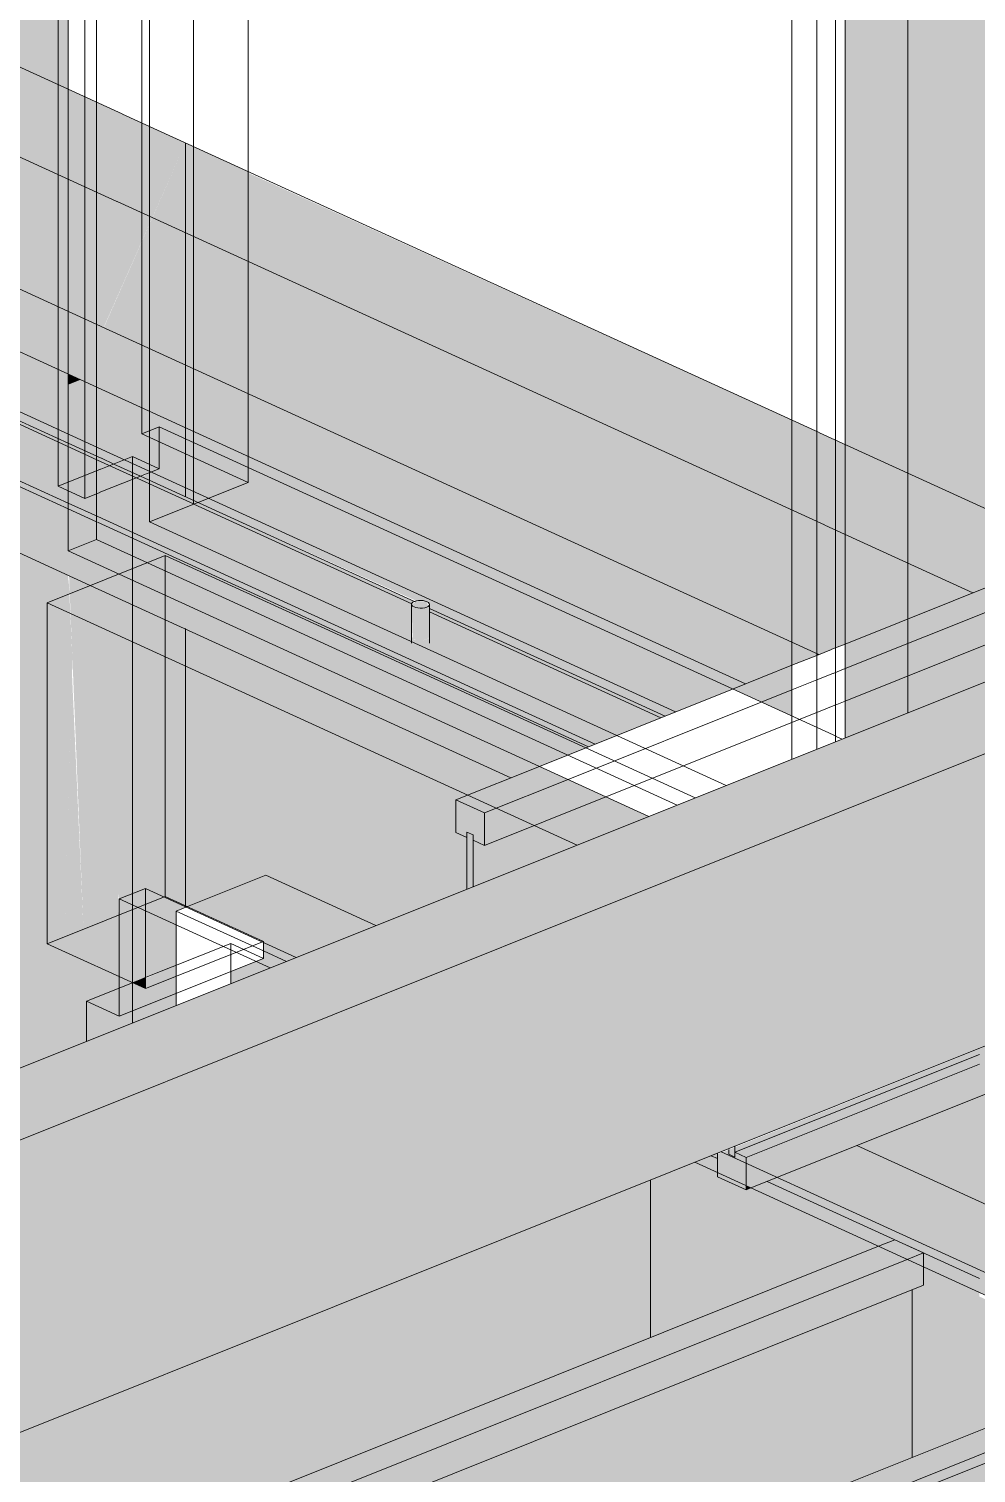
# Model space of a CAD drawing. Header units: inches. Extents: x -8719 to -3484, y -2874 to 4085.
# Drawn here: x -4265.4 to -4225.9, y 3467 to 3527.3 of the extents above; entities that cross this region are included whole.
import ezdxf

# ---------------------------------------------------------------- set-up
doc = ezdxf.new("R2010")
doc.units = ezdxf.units.IN
doc.header["$MEASUREMENT"] = 0
for name, color, linetype, lineweight in [('A-FLOR', 192, 'Continuous', 13), ('I-WALL', 2, 'Continuous', 13), ('S-BEAM', 12, 'Continuous', 9), ('S-BEAM-1', 63, 'Continuous', 9), ('S-BEAM-2', 143, 'Continuous', 9), ('S-FNDN', 32, 'Continuous', 13), ('S-FSTN', 2, 'Continuous', 9)]:
    doc.layers.add(name, color=color, linetype=linetype, lineweight=lineweight)
for name, color, linetype, lineweight, transparency in [('A-FLOR-1', 192, 'Continuous', 13, 0.4), ('A-WALL-PATT-1', 235, 'Continuous', 13, 0.4), ('I-WALL-1', 2, 'Continuous', 13, 0.4), ('S-FNDN-2', 25, 'Continuous', 13, 0.4)]:
    doc.layers.add(name, color=color, linetype=linetype, lineweight=lineweight, transparency=transparency)

# ---------------------------------------------------------------- blocks, each defined once
blk = doc.blocks.new('Dimension Lumber - GLULAM - 5_125 in_ x 13_5 in_-2274259-STRUCTURAL - 3D - SOUTHWEST')
at = {"layer": 'S-BEAM-1'}
blk.add_hatch(color=256, dxfattribs=at).paths.add_polyline_path([(4408.442, 3467.976), (4492.056, 3501.434), (4491.981, 3501.574), (4495.997, 3503.181), (4496.173, 3503.082), (4570.748, 3532.924), (4567.247, 3534.525), (4404.941, 3469.576)], flags=0)
h = blk.add_hatch(color=256, dxfattribs=at)
h.paths.add_polyline_path([(4408.442, 3455.773), (4497.444, 3491.388), (4492.056, 3501.434), (4408.442, 3467.976)], flags=0)
h.paths.add_polyline_path([(4502.335, 3493.345), (4503.36, 3493.755), (4501.57, 3494.771)], flags=0)
h.paths.add_polyline_path([(4508.783, 3495.925), (4568.771, 3519.973), (4568.557, 3520.07), (4568.557, 3531.821), (4571.012, 3532.803), (4570.748, 3532.924), (4496.173, 3503.082), (4507.531, 3496.636)], flags=0)
at = {"layer": 'S-BEAM'}
for p, q in [((4567.247, 3534.525), (4404.941, 3469.576)), ((4408.442, 3467.976), (4492.056, 3501.434)), ((4408.442, 3455.773), (4497.444, 3491.388))]:
    blk.add_line(p, q, dxfattribs=at)
blk = doc.blocks.new('Dimension Lumber - GLULAM - 5_125 in_ x 15 in_-2273012-STRUCTURAL - 3D - SOUTHWEST')
at = {"layer": 'S-BEAM-1'}
h = blk.add_hatch(color=256, dxfattribs=at)
h.paths.add_polyline_path([(4643.389, 3387.081), (4643.389, 3399.252), (4641.638, 3398.551), (4641.638, 3387.882)], flags=0)
h.paths.add_polyline_path([(4631.204, 3392.653), (4631.204, 3394.376), (4629.195, 3393.572)], flags=0)
h.paths.add_polyline_path([(4609.749, 3402.463), (4615.805, 3404.887), (4615.805, 3413.365), (4614.012, 3414.186), (4613.128, 3413.832), (4611.933, 3414.379), (4611.933, 3415.136), (4607.399, 3417.209), (4607.399, 3403.538)], flags=0)
h.paths.add_polyline_path([(4602.358, 3405.843), (4602.358, 3418.894), (4602.198, 3418.83), (4601.002, 3419.377), (4601.002, 3420.134), (4593.952, 3423.358), (4593.952, 3409.686), (4597.186, 3408.208)], flags=0)
h.paths.add_polyline_path([(4621.683, 3407.239), (4625.693, 3408.844), (4624.942, 3409.188), (4624.059, 3408.834), (4622.863, 3409.381), (4622.863, 3410.138), (4621.683, 3410.678), (4621.683, 3408.208)], flags=0)
h.paths.add_polyline_path([(4588.911, 3411.991), (4588.911, 3425.663), (4581.22, 3429.18), (4580.505, 3428.894), (4580.505, 3415.835), (4584.466, 3414.024)], flags=0)
h.paths.add_polyline_path([(4575.464, 3418.14), (4575.464, 3431.812), (4570.29, 3434.178), (4569.406, 3433.824), (4568.211, 3434.371), (4568.211, 3435.128), (4567.058, 3435.655), (4567.058, 3421.984)], flags=0)
h.paths.add_polyline_path([(4562.017, 3424.289), (4562.017, 3437.96), (4559.359, 3439.176), (4558.476, 3438.822), (4557.28, 3439.369), (4557.28, 3440.126), (4553.611, 3441.804), (4553.611, 3428.133)], flags=0)
h.paths.add_polyline_path([(4548.57, 3430.438), (4548.57, 3444.109), (4548.429, 3444.174), (4547.545, 3443.82), (4546.35, 3444.367), (4546.35, 3445.124), (4540.164, 3447.953), (4540.164, 3434.281), (4547.562, 3430.899)], flags=0)
h.paths.add_polyline_path([(4535.123, 3436.586), (4535.123, 3450.258), (4526.717, 3454.101), (4526.717, 3447.89), (4532.02, 3438.005)], flags=0)
h.paths.add_polyline_path([(4524.149, 3441.604), (4515.895, 3456.993), (4515.895, 3446.339), (4515.666, 3446.248), (4512.82, 3447.549), (4512.82, 3446.784), (4523.447, 3441.925)], flags=0)
h.paths.add_polyline_path([(4504.299, 3450.681), (4504.284, 3460.042), (4499.829, 3458.259), (4499.829, 3457.018), (4500.299, 3456.803), (4500.299, 3455.448), (4496.873, 3454.077), (4497.938, 3453.59)], flags=0)
h.paths.add_polyline_path([(4515.115, 3458.446), (4514.888, 3458.868), (4514.754, 3458.814), (4513.558, 3459.404), (4513.558, 3460.119), (4512.82, 3460.456), (4512.82, 3459.495), (4514.836, 3458.574)], flags=0)
h.paths.add_polyline_path([(4477.968, 3467.643), (4487.49, 3471.453), (4482.162, 3473.889), (4481.962, 3473.809), (4480.766, 3474.355), (4480.766, 3474.527), (4478.438, 3475.592), (4478.438, 3474.822), (4477.968, 3474.634), (4477.968, 3470.264)], flags=0)
h.paths.add_polyline_path([(4467.038, 3472.641), (4476.559, 3476.451), (4471.232, 3478.887), (4471.031, 3478.807), (4469.836, 3479.353), (4469.836, 3479.525), (4468.885, 3479.96), (4467.038, 3479.22), (4467.038, 3475.262)], flags=0)
h.paths.add_polyline_path([(4449.513, 3487.412), (4451.152, 3488.068), (4450.557, 3488.34), (4449.513, 3487.923), (4449.513, 3487.626)], flags=0)
at = {"layer": 'S-BEAM'}
for p, q in [((4447.703, 3490.631), (4450.98, 3491.942)), ((4455.578, 3489.839), (4450.98, 3491.942)), ((4447.237, 3490.444), (4447.703, 3490.631)), ((4447.237, 3489.858), (4447.237, 3490.444)), ((4447.237, 3490.444), (4450.88, 3488.778)), ((4447.237, 3488.183), (4447.237, 3489.858)), ((4450.88, 3488.778), (4451.835, 3488.342)), ((4447.237, 3487.012), (4447.237, 3488.183)), ((4447.237, 3486.502), (4447.237, 3487.012)), ((4481.236, 3478.107), (4475.657, 3480.658)), ((4469.568, 3480.233), (4469.836, 3480.111)), ((4471.915, 3479.16), (4480.766, 3475.113))]:
    blk.add_line(p, q, dxfattribs=at)
blk = doc.blocks.new('L-Angle - L6X4X1_2-2254302-STRUCTURAL - 3D - SOUTHWEST')
at = {"layer": 'S-BEAM'}
for p, q in [((4442.72, 3509.98), (4439.39, 3511.503)), ((4444.11, 3509.345), (4442.72, 3509.98)), ((4444.636, 3509.104), (4444.114, 3509.343)), ((4439.39, 3508.999), (4442.72, 3507.476)), ((4439.39, 3508.762), (4442.72, 3507.239)), ((4445.746, 3508.597), (4444.636, 3509.104)), ((4457.211, 3503.354), (4445.746, 3508.597)), ((4442.72, 3507.476), (4443.964, 3506.907)), ((4442.72, 3507.239), (4443.907, 3506.696)), ((4443.965, 3506.907), (4464.725, 3497.414)), ((4443.951, 3506.676), (4464.449, 3497.303)), ((4439.39, 3505.982), (4443.648, 3504.035)), ((4443.648, 3504.035), (4446.781, 3502.602)), ((4446.781, 3502.602), (4461.207, 3496.006)), ((4467.646, 3498.583), (4457.813, 3503.079))]:
    blk.add_line(p, q, dxfattribs=at)
blk = doc.blocks.new('Plywood Web Joist - 11 7_8_ TJI110 _ 16_ O_C_-V582-STRUCTURAL - 3D - SOUTHWEST')
at = {"layer": 'S-BEAM-2'}
h = blk.add_hatch(color=256, dxfattribs=at)
h.paths.add_polyline_path([(4344.136, 3413.063), (4405.295, 3437.536), (4405.295, 3438.562), (4342.94, 3413.61), (4343.906, 3413.168)], flags=0)
h.paths.add_polyline_path([(4412.386, 3440.374), (4488.685, 3470.906), (4487.49, 3471.453), (4412.386, 3441.399), (4412.386, 3440.571)], flags=0)
h = blk.add_hatch(color=256, dxfattribs=at)
h.paths.add_polyline_path([(4344.641, 3412.832), (4405.295, 3437.104), (4405.295, 3437.536), (4344.136, 3413.063)], flags=0)
h.paths.add_polyline_path([(4412.386, 3439.941), (4489.19, 3470.675), (4488.685, 3470.906), (4412.386, 3440.374)], flags=0)
at = {"layer": 'S-BEAM'}
for p, q in [((4412.386, 3441.399), (4487.49, 3471.453)), ((4488.685, 3470.906), (4412.386, 3440.374))]:
    blk.add_line(p, q, dxfattribs=at)
blk = doc.blocks.new('Plywood Web Joist - 11 7_8_ TJI110 _ 16_ O_C_-V583-STRUCTURAL - 3D - SOUTHWEST')
at = {"layer": 'S-BEAM-2'}
h = blk.add_hatch(color=256, dxfattribs=at)
h.paths.add_polyline_path([(4333.205, 3418.061), (4405.295, 3446.908), (4405.295, 3447.934), (4332.056, 3418.587), (4332.976, 3418.166)], flags=0)
h.paths.add_polyline_path([(4412.386, 3449.746), (4477.755, 3475.904), (4476.559, 3476.451), (4412.386, 3450.771), (4412.386, 3449.943)], flags=0)
h = blk.add_hatch(color=256, dxfattribs=at)
h.paths.add_polyline_path([(4334.787, 3417.338), (4405.295, 3445.553), (4405.295, 3446.908), (4333.205, 3418.061), (4334.053, 3417.673)], flags=0)
h.paths.add_polyline_path([(4412.386, 3448.39), (4478.438, 3474.822), (4478.438, 3475.592), (4477.755, 3475.904), (4412.386, 3449.746), (4412.386, 3449.019)], flags=0)
h = blk.add_hatch(color=256, dxfattribs=at)
h.paths.add_polyline_path([(4342.94, 3413.61), (4405.295, 3438.562), (4405.295, 3445.553), (4334.787, 3417.338), (4340.307, 3414.814)], flags=0)
h.paths.add_polyline_path([(4412.386, 3441.399), (4477.968, 3467.643), (4477.968, 3474.634), (4412.386, 3448.39), (4412.386, 3443.824)], flags=0)
at = {"layer": 'S-BEAM'}
for p, q in [((4476.559, 3476.451), (4477.242, 3476.724)), ((4477.242, 3476.724), (4478.438, 3476.177)), ((4412.386, 3450.771), (4476.559, 3476.451)), ((4478.438, 3476.177), (4477.755, 3475.904)), ((4478.438, 3476.177), (4478.438, 3475.592)), ((4477.755, 3475.904), (4412.386, 3449.746)), ((4478.438, 3475.592), (4478.438, 3474.822)), ((4478.438, 3474.822), (4412.386, 3448.39)), ((4477.968, 3474.634), (4477.968, 3467.643))]:
    blk.add_line(p, q, dxfattribs=at)
blk = doc.blocks.new('Plywood Web Joist - 11 7_8_ TJI110 _ 16_ O_C_-V584-STRUCTURAL - 3D - SOUTHWEST')
at = {"layer": 'S-BEAM-2'}
h = blk.add_hatch(color=256, dxfattribs=at)
h.paths.add_polyline_path([(4332.01, 3418.608), (4405.295, 3447.934), (4405.295, 3454.925), (4323.856, 3422.336), (4329.942, 3419.553)], flags=0)
h.paths.add_polyline_path([(4412.386, 3450.771), (4467.038, 3472.641), (4467.038, 3479.22), (4412.386, 3457.351), (4412.386, 3453.59)], flags=0)
at = {"layer": 'S-BEAM'}
blk.add_line((4467.038, 3479.22), (4467.038, 3472.641), dxfattribs=at)
blk = doc.blocks.new('Dimension Lumber - GLULAM - 5_125 in_ x 15 in_-2000026-STRUCTURAL - 3D - SOUTHWEST')
at = {"layer": 'S-BEAM-1'}
h = blk.add_hatch(color=256, dxfattribs=at)
h.paths.add_polyline_path([(4340.307, 3408.096), (4405.295, 3434.102), (4405.295, 3437.104), (4336.806, 3409.697), (4340.064, 3408.208)], flags=0)
h.paths.add_polyline_path([(4412.386, 3436.939), (4502.838, 3473.135), (4499.337, 3474.736), (4412.386, 3439.941)], flags=0)
at = {"layer": 'S-BEAM'}
blk.add_line((4499.337, 3474.736), (4412.386, 3439.941), dxfattribs=at)
blk = doc.blocks.new('050523 - W_P_C - Fastenings - Lag Bolt or Thru Bolt - 3_4_ x 2_-V612-STRUCTURAL - 3D - SOUTHWEST')
at = {"layer": 'S-FSTN'}
for p, q in [((4457.064, 3503.248), (4457.064, 3501.63)), ((4457.064, 3503.248), (4457.074, 3503.212)), ((4457.074, 3503.212), (4457.108, 3503.173)), ((4457.121, 3503.333), (4457.08, 3503.295)), ((4457.108, 3503.173), (4457.165, 3503.138)), ((4457.183, 3503.365), (4457.121, 3503.333)), ((4457.263, 3503.39), (4457.183, 3503.365)), ((4457.354, 3503.404), (4457.263, 3503.39)), ((4457.452, 3503.408), (4457.354, 3503.404)), ((4457.798, 3503.201), (4457.814, 3503.243)), ((4457.814, 3501.63), (4457.814, 3503.248)), ((4457.814, 3503.243), (4457.814, 3503.248)), ((4457.165, 3503.138), (4457.241, 3503.112)), ((4457.241, 3503.112), (4457.33, 3503.095))]:
    blk.add_line(p, q, dxfattribs=at)
for points in [[(4457.08, 3503.295, 0), (4457.064, 3503.253, 0), (4457.064, 3503.248, 0)], [(4457.814, 3503.248, 0), (4457.804, 3503.284, 0), (4457.77, 3503.324, 0), (4457.713, 3503.358, 0), (4457.637, 3503.384, 0), (4457.548, 3503.402, 0), (4457.452, 3503.408, 0)], [(4457.695, 3503.131, 0), (4457.758, 3503.163, 0), (4457.798, 3503.201, 0)], [(4457.33, 3503.095, 0), (4457.427, 3503.088, 0), (4457.524, 3503.092, 0), (4457.616, 3503.107, 0), (4457.695, 3503.131, 0)]]:
    blk.add_polyline3d(points, dxfattribs=at)
blk = doc.blocks.new('Plywood Web Joist - 11 7_8_ TJI360 _ 16_ O_C_-V657-STRUCTURAL - 3D - SOUTHWEST')
at = {"layer": 'S-BEAM-2'}
for points in [[(4471.031, 3478.807), (4471.031, 3478.978), (4469.836, 3479.525), (4469.836, 3479.353), (4470.562, 3479.021)], [(4471.031, 3478.807), (4471.232, 3478.887), (4471.031, 3478.978)]]:
    blk.add_hatch(color=256, dxfattribs=at).paths.add_polyline_path(points, flags=0)
at = {"layer": 'S-BEAM'}
for p, q in [((4480.766, 3484.461), (4470.562, 3480.377)), ((4471.031, 3480.162), (4480.766, 3484.058)), ((4481.236, 3482.89), (4471.232, 3478.887)), ((4469.836, 3480.34), (4469.836, 3479.525)), ((4470.306, 3480.295), (4470.306, 3480.494)), ((4470.306, 3480.494), (4470.306, 3480.295)), ((4470.562, 3480.177), (4470.306, 3480.295)), ((4470.306, 3480.295), (4470.562, 3480.177)), ((4470.562, 3480.177), (4470.562, 3480.631)), ((4471.031, 3480.162), (4470.562, 3480.377)), ((4470.562, 3480.377), (4470.562, 3480.177)), ((4471.031, 3478.978), (4471.031, 3480.162)), ((4469.836, 3479.525), (4469.836, 3479.353)), ((4469.836, 3479.353), (4471.031, 3478.807)), ((4471.031, 3478.807), (4471.031, 3478.978)), ((4471.232, 3478.887), (4471.031, 3478.807))]:
    blk.add_line(p, q, dxfattribs=at)
blk = doc.blocks.new('Plywood Web Joist - 11 7_8_ TJI360 _ 16_ O_C_-V658-STRUCTURAL - 3D - SOUTHWEST')
at = {"layer": 'S-BEAM-2'}
h = blk.add_hatch(color=256, dxfattribs=at)
h.paths.add_polyline_path([(4471.663, 3499.165), (4472.941, 3499.677), (4472.941, 3500.702), (4470.467, 3499.712), (4471.088, 3499.428)], flags=0)
h.paths.add_polyline_path([(4583.289, 3543.833), (4615.519, 3556.73), (4616.347, 3558.087), (4582.894, 3544.7), (4582.406, 3544.237)], flags=0)
h.paths.add_polyline_path([(4626.475, 3561.115), (4633.744, 3564.023), (4635.4, 3565.711), (4627.304, 3562.471), (4626.632, 3561.372)], flags=0)
h = blk.add_hatch(color=256, dxfattribs=at)
h.paths.add_polyline_path([(4472.941, 3498.581), (4472.941, 3499.677), (4471.663, 3499.165), (4472.511, 3498.777)], flags=0)
h.paths.add_polyline_path([(4584.871, 3543.11), (4614.423, 3554.936), (4615.519, 3556.73), (4583.289, 3543.833), (4584.466, 3543.295)], flags=0)
h.paths.add_polyline_path([(4625.38, 3559.321), (4631.553, 3561.791), (4633.744, 3564.023), (4626.475, 3561.115), (4625.888, 3560.152)], flags=0)
at = {"layer": 'S-BEAM'}
for p, q in [((4475.161, 3501.59), (4504.299, 3513.25)), ((4504.299, 3512.225), (4475.161, 3500.565)), ((4504.299, 3510.869), (4475.161, 3499.209)), ((4473.975, 3501.115), (4474.598, 3501.365)), ((4474.609, 3501.369), (4475.161, 3501.59)), ((4472.941, 3500.702), (4473.975, 3501.115)), ((4470.467, 3499.712), (4472.941, 3500.702)), ((4474.656, 3500.363), (4473.975, 3500.09)), ((4475.161, 3500.565), (4474.666, 3500.367)), ((4462.4, 3496.484), (4470.467, 3499.712)), ((4472.941, 3499.677), (4471.663, 3499.165)), ((4473.975, 3500.09), (4472.941, 3499.677)), ((4471.663, 3499.165), (4463.596, 3495.937)), ((4474.733, 3499.038), (4473.975, 3498.734)), ((4475.161, 3499.209), (4474.741, 3499.041)), ((4473.244, 3498.442), (4472.941, 3498.321)), ((4473.975, 3498.734), (4473.244, 3498.442)), ((4472.941, 3498.321), (4465.177, 3495.214)), ((4458.905, 3495.085), (4462.4, 3496.484)), ((4463.596, 3495.937), (4460.101, 3494.538)), ((4458.905, 3495.085), (4458.905, 3493.729)), ((4460.101, 3494.538), (4458.905, 3495.085)), ((4465.177, 3495.214), (4460.101, 3493.183)), ((4460.101, 3493.183), (4460.101, 3494.538)), ((4458.905, 3493.729), (4459.375, 3493.514)), ((4459.375, 3493.514), (4459.375, 3493.74)), ((4459.375, 3493.74), (4459.631, 3493.623)), ((4459.375, 3493.74), (4459.375, 3491.359)), ((4459.631, 3493.623), (4459.375, 3493.74)), ((4459.631, 3493.623), (4459.631, 3493.397)), ((4459.631, 3491.461), (4459.631, 3493.623)), ((4459.631, 3493.397), (4460.101, 3493.183))]:
    blk.add_line(p, q, dxfattribs=at)

msp = doc.modelspace()

# ---------------------------------------------------------------- hatches: boundary and pattern name
at = {"layer": 'A-FLOR-1'}
h = msp.add_hatch(color=256, dxfattribs=at)
h.paths.add_polyline_path([(-4245.291, 3496.01), (-4244.109, 3496.484), (-4259.728, 3503.626), (-4259.728, 3502.611), (-4246.408, 3496.521)], flags=0)
h.paths.add_polyline_path([(-4262.85, 3504.039), (-4261.668, 3504.512), (-4263.789, 3505.482), (-4263.789, 3507.991), (-4264.193, 3508.176), (-4263.789, 3508.338), (-4263.789, 3509.98), (-4267.119, 3511.455), (-4267.119, 3505.991), (-4263.02, 3504.117)], flags=0)
h = msp.add_hatch(color=256, dxfattribs=at)
h.paths.add_polyline_path([(-4249.444, 3503.253), (-4249.4, 3503.173), (-4249.435, 3503.243)], flags=0)
h.paths.add_polyline_path([(-4244.109, 3496.484), (-4238.862, 3498.583), (-4248.695, 3503.079), (-4248.711, 3501.846), (-4248.813, 3501.775), (-4249.082, 3501.732), (-4249.343, 3501.783), (-4249.444, 3501.898), (-4249.4, 3503.284), (-4249.343, 3503.375), (-4260.763, 3508.597), (-4263.083, 3507.668), (-4263.789, 3507.991), (-4263.789, 3505.482), (-4261.668, 3504.512), (-4259.728, 3505.289), (-4259.728, 3503.626), (-4244.761, 3496.782)], flags=0)
h.paths.add_polyline_path([(-4263.789, 3508.338), (-4261.873, 3509.104), (-4263.789, 3509.98), (-4263.789, 3508.763)], flags=0)
h = msp.add_hatch(color=256, dxfattribs=at)
h.paths.add_polyline_path([(-4259.728, 3503.626), (-4259.728, 3505.289), (-4261.668, 3504.512), (-4260.382, 3503.924)], flags=0)
h.paths.add_polyline_path([(-4263.083, 3507.668), (-4260.763, 3508.597), (-4261.873, 3509.104), (-4263.789, 3508.338), (-4263.789, 3507.991)], flags=0)
h = msp.add_hatch(color=256, dxfattribs=at)
h.paths.add_polyline_path([(-4259.728, 3502.611), (-4259.728, 3503.626), (-4261.668, 3504.512), (-4262.85, 3504.039), (-4260.382, 3502.91)], flags=0)
h.paths.add_polyline_path([(-4263.789, 3507.991), (-4263.789, 3508.338), (-4264.193, 3508.176), (-4263.871, 3508.029)], flags=0)
msp.add_hatch(color=256, dxfattribs=at).paths.add_polyline_path([(-4249.082, 3501.732), (-4248.798, 3501.783), (-4248.695, 3501.887), (-4248.711, 3503.201), (-4248.76, 3503.201), (-4248.813, 3503.361), (-4249.246, 3503.39), (-4249.444, 3503.212), (-4249.4, 3501.817), (-4249.179, 3501.739), (-4249.154, 3501.737)], flags=0)
at = {"layer": 'A-WALL-PATT-1'}
for points in [[(-4238.862, 3498.583), (-4238.422, 3498.759), (-4258.885, 3508.116), (-4258.885, 3507.738), (-4249.246, 3503.39), (-4248.893, 3503.377), (-4248.796, 3503.358), (-4248.711, 3503.201), (-4248.695, 3503.092), (-4248.695, 3503.079), (-4239.712, 3498.971)], [(-4258.885, 3490.599), (-4258.805, 3490.631), (-4258.885, 3490.667)]]:
    msp.add_hatch(color=256, dxfattribs=at).paths.add_polyline_path(points, flags=0)
h = msp.add_hatch(color=256, dxfattribs=at)
h.paths.add_polyline_path([(-4214.342, 3473.109), (-4214.342, 3477.892), (-4219.921, 3475.66), (-4214.812, 3473.324)], flags=0)
h.paths.add_polyline_path([(-4225.273, 3478.107), (-4225.273, 3482.89), (-4230.851, 3480.658), (-4225.742, 3478.322)], flags=0)
h.paths.add_polyline_path([(-4250.931, 3489.839), (-4247.134, 3491.359), (-4247.134, 3493.514), (-4247.603, 3493.74), (-4247.603, 3495.085), (-4245.291, 3496.01), (-4258.885, 3502.226), (-4258.885, 3490.667), (-4258.805, 3490.631), (-4255.529, 3491.942), (-4252.254, 3490.444)], flags=0)
at = {"layer": 'I-WALL-1'}
h = msp.add_hatch(color=256, dxfattribs=at)
h.paths.add_polyline_path([(-4221.631, 3505.478), (-4212.609, 3509.088), (-4212.609, 3520.523), (-4206.289, 3523.053), (-4203.922, 3521.97), (-4202.21, 3522.656), (-4202.225, 3552.365), (-4231.347, 3565.681), (-4231.347, 3533.778), (-4228.73, 3532.581), (-4231.347, 3531.533), (-4231.347, 3509.921), (-4227.23, 3508.038)], flags=0)
h.paths.add_polyline_path([(-4263.789, 3524.755), (-4263.789, 3580.515), (-4264.292, 3580.745), (-4264.292, 3592.948), (-4260.549, 3594.445), (-4240.382, 3585.224), (-4240.382, 3586.856), (-4235.893, 3594.207), (-4267.119, 3608.485), (-4267.119, 3526.278), (-4264.421, 3525.044)], flags=0)
h.paths.add_polyline_path([(-4193.688, 3526.066), (-4167.568, 3536.518), (-4193.688, 3548.461), (-4193.688, 3533.008)], flags=0)
h.paths.add_polyline_path([(-4149.594, 3543.71), (-4142.998, 3546.35), (-4142.998, 3551.73), (-4161.416, 3560.152), (-4168.732, 3552.696), (-4169.006, 3552.587), (-4151, 3544.353)], flags=0)
h.paths.add_polyline_path([(-4174.798, 3555.235), (-4174.798, 3556.867), (-4170.31, 3564.218), (-4194.208, 3575.146), (-4201.524, 3567.691), (-4201.798, 3567.581), (-4174.879, 3555.272)], flags=0)
h.paths.add_polyline_path([(-4207.59, 3570.229), (-4207.59, 3571.861), (-4203.102, 3579.213), (-4227, 3590.14), (-4234.316, 3582.685), (-4234.589, 3582.575), (-4207.671, 3570.266)], flags=0)
h = msp.add_hatch(color=256, dxfattribs=at)
h.paths.add_polyline_path([(-4217.14, 3470.747), (-4214.342, 3471.866), (-4214.342, 3473.109), (-4219.921, 3475.66), (-4224.346, 3473.889), (-4219.019, 3471.453), (-4218.336, 3471.726), (-4217.14, 3471.179)], flags=0)
h.paths.add_polyline_path([(-4203.671, 3472.174), (-4203.423, 3472.302), (-4202.21, 3473.453), (-4202.21, 3476.721), (-4207.172, 3474.736), (-4203.671, 3473.135), (-4203.671, 3472.57)], flags=0)
h.paths.add_polyline_path([(-4225.742, 3474.527), (-4225.7, 3475.728), (-4225.273, 3475.899), (-4225.273, 3478.107), (-4230.851, 3480.658), (-4235.277, 3478.887), (-4229.949, 3476.451), (-4229.266, 3476.724), (-4228.071, 3476.177), (-4228.071, 3475.592), (-4227.136, 3475.164)], flags=0)
h.paths.add_polyline_path([(-4236.673, 3479.525), (-4236.673, 3480.34), (-4237.623, 3479.96)], flags=0)
h.paths.add_polyline_path([(-4255.356, 3488.068), (-4250.931, 3489.839), (-4255.529, 3491.942), (-4258.805, 3490.631), (-4255.629, 3489.178), (-4255.629, 3488.47), (-4255.952, 3488.34), (-4255.629, 3488.193)], flags=0)
h.paths.add_polyline_path([(-4202.689, 3513.058), (-4202.21, 3513.25), (-4202.21, 3522.656), (-4203.922, 3521.97), (-4202.689, 3521.406), (-4202.689, 3515.99)], flags=0)
h.paths.add_polyline_path([(-4193.688, 3516.66), (-4156.598, 3531.502), (-4152.033, 3529.414), (-4141.104, 3533.788), (-4141.104, 3535.367), (-4142.998, 3536.233), (-4142.998, 3546.35), (-4149.594, 3543.71), (-4169.006, 3552.587), (-4172.749, 3551.089), (-4174.798, 3552.026), (-4174.798, 3555.235), (-4201.798, 3567.581), (-4205.541, 3566.083), (-4207.59, 3567.044), (-4207.59, 3570.229), (-4234.589, 3582.575), (-4238.332, 3581.077), (-4240.382, 3582.015), (-4240.382, 3585.224), (-4260.549, 3594.445), (-4264.292, 3592.948), (-4264.292, 3580.745), (-4263.789, 3580.515), (-4263.789, 3581.861), (-4262.602, 3582.336), (-4231.347, 3568.045), (-4231.347, 3565.681), (-4202.225, 3552.365), (-4202.225, 3563.92), (-4201.997, 3564.011), (-4198.922, 3562.605), (-4198.922, 3550.855), (-4167.568, 3536.518), (-4193.688, 3526.066), (-4193.688, 3518.836)], flags=0)
h = msp.add_hatch(color=256, dxfattribs=at)
h.paths.add_polyline_path([(-4217.319, 3470.675), (-4217.14, 3470.747), (-4217.14, 3471.179), (-4218.336, 3471.726), (-4219.019, 3471.453), (-4217.61, 3470.808)], flags=0)
h.paths.add_polyline_path([(-4214.342, 3471.866), (-4202.21, 3476.721), (-4202.21, 3478.61), (-4209.064, 3491.388), (-4236.673, 3480.295), (-4236.673, 3479.525), (-4235.277, 3478.887), (-4225.273, 3482.89), (-4225.273, 3475.899), (-4225.742, 3475.711), (-4225.742, 3474.527), (-4224.346, 3473.889), (-4214.342, 3477.892), (-4214.342, 3472.347)], flags=0)
h.paths.add_polyline_path([(-4228.071, 3475.592), (-4228.071, 3476.177), (-4229.266, 3476.724), (-4229.949, 3476.451), (-4228.369, 3475.728)], flags=0)
h.paths.add_polyline_path([(-4193.238, 3481.963), (-4189.17, 3485.822), (-4193.238, 3488.131), (-4193.238, 3482.828)], flags=0)
h.paths.add_polyline_path([(-4185.709, 3489.105), (-4164.503, 3509.22), (-4193.688, 3497.541), (-4193.688, 3493.634), (-4185.968, 3489.252)], flags=0)
h.paths.add_polyline_path([(-4202.21, 3489.684), (-4202.21, 3493.223), (-4203.148, 3493.755), (-4204.174, 3493.345), (-4202.626, 3490.459)], flags=0)
h.paths.add_polyline_path([(-4247.134, 3491.359), (-4239.543, 3494.396), (-4244.109, 3496.484), (-4247.603, 3495.085), (-4247.603, 3493.729), (-4247.134, 3493.514), (-4247.134, 3491.666)], flags=0)
h.paths.add_polyline_path([(-4231.347, 3497.676), (-4202.21, 3509.335), (-4202.21, 3513.25), (-4231.347, 3501.59), (-4231.347, 3498.971)], flags=0)
h.paths.add_polyline_path([(-4193.688, 3512.745), (-4152.033, 3529.414), (-4156.598, 3531.502), (-4193.688, 3516.66), (-4193.688, 3514.279)], flags=0)
at = {"layer": 'S-FNDN-2'}
for points in [[(-4263.789, 3520.998), (-4263.789, 3524.755), (-4267.119, 3526.278), (-4267.119, 3522.521), (-4264.298, 3521.231)], [(-4263.266, 3520.759), (-4258.885, 3522.512), (-4263.789, 3524.755), (-4263.789, 3520.998)], [(-4263.789, 3515.479), (-4263.789, 3520.998), (-4267.119, 3522.521), (-4267.119, 3517.002), (-4264.117, 3515.629)], [(-4262.302, 3514.8), (-4258.885, 3522.512), (-4263.266, 3520.759), (-4263.266, 3515.24), (-4262.602, 3514.937)], [(-4258.885, 3513.237), (-4258.885, 3522.512), (-4262.293, 3514.795), (-4259.475, 3513.507)], [(-4233.568, 3507.179), (-4233.568, 3510.936), (-4256.269, 3521.26), (-4256.269, 3517.559), (-4234.924, 3507.799)], [(-4263.266, 3515.24), (-4263.266, 3520.759), (-4263.789, 3520.998), (-4263.789, 3515.479)], [(-4233.568, 3501.66), (-4233.568, 3507.179), (-4256.269, 3517.559), (-4256.269, 3512.041), (-4235.243, 3502.426)], [(-4263.789, 3512.863), (-4263.789, 3515.479), (-4267.119, 3517.002), (-4267.119, 3514.386), (-4264.031, 3512.974)], [(-4263.266, 3512.624), (-4263.266, 3515.24), (-4263.789, 3515.479), (-4263.789, 3512.863)], [(-4266.187, 3511.455), (-4263.789, 3512.415), (-4263.789, 3512.863), (-4267.119, 3514.386), (-4267.119, 3511.881)], [(-4263.789, 3512.415), (-4263.266, 3512.624), (-4263.789, 3512.863), (-4263.789, 3512.624)], [(-4235.501, 3499.928), (-4233.568, 3500.702), (-4233.568, 3501.66), (-4256.269, 3512.041), (-4256.269, 3509.424), (-4238.235, 3501.178)], [(-4231.347, 3506.164), (-4231.347, 3509.921), (-4232.534, 3510.463), (-4232.534, 3506.707), (-4232.195, 3506.552)], [(-4256.269, 3508.339), (-4256.269, 3508.961), (-4258.885, 3510.157), (-4258.885, 3509.535), (-4256.818, 3508.59)], [(-4226.013, 3503.725), (-4221.631, 3505.478), (-4231.347, 3509.921), (-4231.347, 3506.164), (-4227.23, 3504.281)], [(-4236.041, 3499.712), (-4235.501, 3499.928), (-4256.269, 3509.424), (-4256.269, 3508.961), (-4236.163, 3499.767)], [(-4232.449, 3501.149), (-4231.347, 3501.59), (-4231.347, 3506.164), (-4232.534, 3506.707), (-4232.534, 3501.188)], [(-4231.347, 3501.59), (-4226.013, 3503.725), (-4231.347, 3506.164)], [(-4232.534, 3501.115), (-4232.449, 3501.149), (-4232.534, 3501.188)], [(-4262.56, 3488.121), (-4261.898, 3490.184), (-4263.143, 3489.686), (-4263.621, 3500.299), (-4263.953, 3488.758), (-4263.02, 3488.331)], [(-4260.558, 3490.447), (-4260.558, 3491.386), (-4261.654, 3490.948), (-4260.877, 3490.593)], [(-4260.558, 3487.206), (-4260.558, 3487.669), (-4261.098, 3487.452)]]:
    msp.add_hatch(color=256, dxfattribs=at).paths.add_polyline_path(points, flags=0)
h = msp.add_hatch(color=256, dxfattribs=at)
h.paths.add_polyline_path([(-4232.534, 3506.707), (-4232.534, 3510.463), (-4233.568, 3510.936), (-4233.568, 3507.179)], flags=0)
h.paths.add_polyline_path([(-4256.269, 3517.559), (-4256.269, 3521.316), (-4258.885, 3522.512), (-4258.885, 3518.755), (-4258.556, 3518.605)], flags=0)
h = msp.add_hatch(color=256, dxfattribs=at)
h.paths.add_polyline_path([(-4232.534, 3501.188), (-4232.534, 3506.707), (-4233.568, 3507.179), (-4233.568, 3501.66)], flags=0)
h.paths.add_polyline_path([(-4256.269, 3512.041), (-4256.269, 3517.559), (-4258.885, 3518.755), (-4258.885, 3513.237), (-4257.544, 3512.624)], flags=0)
h = msp.add_hatch(color=256, dxfattribs=at)
h.paths.add_polyline_path([(-4263.266, 3512.624), (-4262.302, 3514.8), (-4263.266, 3515.24)], flags=0)
h.paths.add_polyline_path([(-4263.348, 3509.779), (-4263.266, 3512.624), (-4263.789, 3512.415), (-4263.789, 3509.98)], flags=0)
h = msp.add_hatch(color=256, dxfattribs=at)
h.paths.add_polyline_path([(-4263.02, 3485.002), (-4259.271, 3486.502), (-4259.271, 3487.012), (-4261.654, 3486.059), (-4263.02, 3486.683), (-4263.02, 3485.258)], flags=0)
h.paths.add_polyline_path([(-4261.654, 3487.23), (-4261.098, 3487.452), (-4261.654, 3487.706), (-4261.654, 3487.626)], flags=0)
h.paths.add_polyline_path([(-4260.558, 3487.669), (-4259.271, 3488.183), (-4259.271, 3489.858), (-4260.558, 3490.447), (-4260.558, 3488.47)], flags=0)
h.paths.add_polyline_path([(-4258.885, 3507.738), (-4258.885, 3509.535), (-4260.709, 3510.369), (-4259.984, 3510.66), (-4258.885, 3510.157), (-4258.885, 3513.237), (-4262.302, 3514.8), (-4263.266, 3512.624), (-4263.348, 3509.779), (-4261.873, 3509.104), (-4261.094, 3509.416), (-4259.984, 3508.908), (-4260.709, 3508.572), (-4259.825, 3508.168)], flags=0)
h = msp.add_hatch(color=256, dxfattribs=at)
h.paths.add_polyline_path([(-4233.568, 3500.702), (-4232.534, 3501.115), (-4232.534, 3501.188), (-4233.568, 3501.66)], flags=0)
h.paths.add_polyline_path([(-4256.269, 3509.424), (-4256.269, 3512.041), (-4258.885, 3513.237), (-4258.885, 3510.62), (-4258.221, 3510.317)], flags=0)
h = msp.add_hatch(color=256, dxfattribs=at)
h.paths.add_polyline_path([(-4266.187, 3483.734), (-4264.073, 3484.58), (-4263.953, 3488.758), (-4264.657, 3489.08), (-4264.657, 3503.316), (-4263.715, 3503.693), (-4263.789, 3504.468), (-4266.187, 3505.565), (-4266.187, 3485.258)], flags=0)
h.paths.add_polyline_path([(-4258.885, 3490.667), (-4258.885, 3502.226), (-4259.728, 3502.611), (-4259.728, 3491.052), (-4259.271, 3490.844)], flags=0)
h.paths.add_polyline_path([(-4263.536, 3503.765), (-4262.85, 3504.039), (-4263.629, 3504.395)], flags=0)
h.paths.add_polyline_path([(-4263.789, 3509.98), (-4263.789, 3512.415), (-4266.187, 3511.455), (-4266.187, 3511.077), (-4263.936, 3510.048)], flags=0)
h = msp.add_hatch(color=256, dxfattribs=at)
h.paths.add_polyline_path([(-4261.654, 3486.059), (-4259.271, 3487.012), (-4259.271, 3488.183), (-4260.558, 3487.626), (-4260.558, 3487.206), (-4261.098, 3487.452), (-4261.654, 3487.206), (-4261.654, 3486.173)], flags=0)
h.paths.add_polyline_path([(-4261.098, 3487.452), (-4260.558, 3487.669), (-4260.558, 3490.447), (-4261.654, 3490.948), (-4261.654, 3487.706), (-4261.181, 3487.49)], flags=0)
h.paths.add_polyline_path([(-4260.763, 3508.597), (-4259.984, 3508.908), (-4261.094, 3509.416), (-4261.873, 3509.104)], flags=0)
h.paths.add_polyline_path([(-4258.885, 3509.535), (-4258.885, 3510.157), (-4259.984, 3510.66), (-4260.709, 3510.369), (-4259.711, 3509.913)], flags=0)
h = msp.add_hatch(color=256, dxfattribs=at)
h.paths.add_polyline_path([(-4238.422, 3498.759), (-4236.041, 3499.712), (-4256.269, 3508.961), (-4256.269, 3508.339), (-4258.885, 3509.535), (-4258.885, 3508.116), (-4238.886, 3498.971)], flags=0)
h.paths.add_polyline_path([(-4256.269, 3508.961), (-4256.269, 3509.424), (-4258.885, 3510.62), (-4258.885, 3510.157), (-4258.556, 3510.007)], flags=0)
h = msp.add_hatch(color=256, dxfattribs=at)
h.paths.add_polyline_path([(-4264.073, 3484.58), (-4263.02, 3485.002), (-4263.02, 3486.683), (-4261.654, 3487.23), (-4261.654, 3487.706), (-4263.953, 3488.758), (-4264.054, 3485.258)], flags=0)
h.paths.add_polyline_path([(-4263.715, 3503.693), (-4263.536, 3503.765), (-4263.629, 3504.395), (-4263.746, 3504.449)], flags=0)
h = msp.add_hatch(color=256, dxfattribs=at)
h.paths.add_polyline_path([(-4263.953, 3488.758), (-4263.603, 3500.935), (-4263.731, 3503.687), (-4264.657, 3503.316), (-4264.657, 3489.08)], flags=0)
h.paths.add_polyline_path([(-4259.271, 3489.858), (-4259.271, 3490.444), (-4258.885, 3490.599), (-4258.885, 3490.667), (-4259.728, 3491.052), (-4259.728, 3502.611), (-4262.85, 3504.039), (-4263.536, 3503.765), (-4261.654, 3490.948), (-4260.558, 3491.386), (-4260.558, 3490.447), (-4259.728, 3490.067)], flags=0)
h = msp.add_hatch(color=256, dxfattribs=at)
h.paths.add_polyline_path([(-4261.654, 3486.059), (-4261.654, 3487.23), (-4263.02, 3486.683), (-4261.905, 3486.173)], flags=0)
h.paths.add_polyline_path([(-4261.654, 3487.706), (-4261.689, 3491.191), (-4263.536, 3503.765), (-4263.715, 3503.693), (-4263.143, 3489.686), (-4261.898, 3490.184), (-4262.56, 3488.121), (-4262.293, 3487.999)], flags=0)

# ---------------------------------------------------------------- linework, layer by layer
at = {"layer": 'A-FLOR'}
for p, q in [((-4262.077, 3514.696), (-4283.79, 3524.625)), ((-4232.449, 3501.149), (-4262.066, 3514.692)), ((-4273.291, 3514.174), (-4262.407, 3509.197)), ((-4262.403, 3509.195), (-4258.556, 3507.436)), ((-4258.542, 3507.429), (-4249.43, 3503.263)), ((-4248.697, 3502.928), (-4239.04, 3498.512))]:
    msp.add_line(p, q, dxfattribs=at)
at = {"layer": 'I-WALL'}
for p, q in [((-4262.602, 3582.336), (-4262.602, 3505.957)), ((-4263.789, 3505.482), (-4263.789, 3581.861)), ((-4264.193, 3580.7), (-4264.193, 3508.176)), ((-4263.083, 3580.192), (-4263.083, 3507.668)), ((-4231.347, 3568.045), (-4231.347, 3497.676)), ((-4232.534, 3567.57), (-4232.534, 3497.201)), ((-4260.709, 3510.369), (-4260.709, 3545.847)), ((-4256.269, 3543.817), (-4256.269, 3508.339)), ((-4260.382, 3506.693), (-4260.382, 3542.171)), ((-4258.556, 3507.424), (-4258.556, 3542.021)), ((-4228.73, 3498.723), (-4228.73, 3531.846)), ((-4231.742, 3530.641), (-4231.742, 3497.518)), ((-4233.568, 3496.787), (-4233.568, 3529.91)), ((-4259.984, 3510.66), (-4260.709, 3510.369)), ((-4259.984, 3508.908), (-4259.984, 3510.66)), ((-4259.984, 3510.66), (-4231.699, 3497.726)), ((-4260.709, 3510.369), (-4256.269, 3508.339)), ((-4262.422, 3508.885), (-4261.094, 3509.416)), ((-4261.094, 3487.454), (-4261.094, 3509.416)), ((-4261.094, 3509.416), (-4259.984, 3508.908)), ((-4264.193, 3508.176), (-4262.426, 3508.883)), ((-4262.482, 3507.909), (-4259.984, 3508.908)), ((-4263.083, 3507.668), (-4264.193, 3508.176)), ((-4256.269, 3508.339), (-4260.382, 3506.693)), ((-4263.083, 3507.668), (-4262.485, 3507.908)), ((-4260.382, 3506.693), (-4236.314, 3495.688)), ((-4262.602, 3505.957), (-4263.789, 3505.482)), ((-4238.357, 3494.871), (-4262.602, 3505.957)), ((-4264.657, 3503.316), (-4259.728, 3505.289)), ((-4239.543, 3494.396), (-4263.789, 3505.482)), ((-4237.604, 3495.172), (-4259.728, 3505.289)), ((-4259.728, 3505.289), (-4259.728, 3491.052)), ((-4242.533, 3493.2), (-4264.657, 3503.316)), ((-4264.657, 3489.08), (-4264.657, 3503.316)), ((-4231.692, 3497.723), (-4231.476, 3497.624)), ((-4261.654, 3490.948), (-4260.558, 3491.386)), ((-4254.261, 3488.507), (-4260.558, 3491.386)), ((-4260.558, 3491.386), (-4260.558, 3487.206)), ((-4259.728, 3491.052), (-4264.657, 3489.08)), ((-4261.654, 3486.059), (-4261.654, 3490.948)), ((-4261.654, 3490.948), (-4255.356, 3488.068)), ((-4259.728, 3491.052), (-4255.629, 3489.178)), ((-4264.657, 3489.08), (-4260.558, 3487.206)), ((-4260.664, 3487.626), (-4256.995, 3489.094)), ((-4260.558, 3487.206), (-4255.629, 3489.178)), ((-4255.629, 3488.47), (-4256.995, 3489.094)), ((-4256.995, 3489.094), (-4256.995, 3487.412)), ((-4255.629, 3489.178), (-4255.629, 3488.47)), ((-4255.629, 3488.47), (-4261.654, 3486.059)), ((-4263.02, 3486.683), (-4260.68, 3487.62)), ((-4261.094, 3485.772), (-4261.094, 3487.451)), ((-4263.02, 3485.002), (-4263.02, 3486.683)), ((-4263.02, 3486.683), (-4261.654, 3486.059)), ((-4216.223, 3471.114), (-4236.528, 3480.398)), ((-4237.623, 3479.96), (-4217.319, 3470.675))]:
    msp.add_line(p, q, dxfattribs=at)
at = {"layer": 'S-FNDN'}
for p, q in [((-4324.468, 3552.501), (-4261.534, 3523.724)), ((-4328.849, 3550.747), (-4261.754, 3520.068)), ((-4328.849, 3542.612), (-4262.23, 3512.15)), ((-4262.376, 3509.712), (-4331.771, 3541.443)), ((-4261.513, 3523.714), (-4232.436, 3510.419)), ((-4258.885, 3522.512), (-4258.885, 3507.738)), ((-4261.737, 3520.06), (-4232.212, 3506.559)), ((-4262.222, 3512.147), (-4235.501, 3499.928)), ((-4232.415, 3510.409), (-4221.631, 3505.478)), ((-4238.422, 3498.759), (-4262.372, 3509.71)), ((-4232.195, 3506.552), (-4226.013, 3503.725)), ((-4258.885, 3502.237), (-4258.885, 3490.599))]:
    msp.add_line(p, q, dxfattribs=at)

# ---------------------------------------------------------------- block references
at = {"layer": 'S-BEAM'}
for name in ['Plywood Web Joist - 11 7_8_ TJI360 _ 16_ O_C_-V658-STRUCTURAL - 3D - SOUTHWEST', 'Plywood Web Joist - 11 7_8_ TJI360 _ 16_ O_C_-V657-STRUCTURAL - 3D - SOUTHWEST', 'L-Angle - L6X4X1_2-2254302-STRUCTURAL - 3D - SOUTHWEST', 'Dimension Lumber - GLULAM - 5_125 in_ x 13_5 in_-2274259-STRUCTURAL - 3D - SOUTHWEST', 'Dimension Lumber - GLULAM - 5_125 in_ x 15 in_-2273012-STRUCTURAL - 3D - SOUTHWEST', 'Plywood Web Joist - 11 7_8_ TJI110 _ 16_ O_C_-V584-STRUCTURAL - 3D - SOUTHWEST', 'Plywood Web Joist - 11 7_8_ TJI110 _ 16_ O_C_-V583-STRUCTURAL - 3D - SOUTHWEST', 'Dimension Lumber - GLULAM - 5_125 in_ x 15 in_-2000026-STRUCTURAL - 3D - SOUTHWEST', 'Plywood Web Joist - 11 7_8_ TJI110 _ 16_ O_C_-V582-STRUCTURAL - 3D - SOUTHWEST']:
    msp.add_blockref(name, (-8706.509, 0), dxfattribs=at)
at = {"layer": 'S-FSTN'}
msp.add_blockref('050523 - W_P_C - Fastenings - Lag Bolt or Thru Bolt - 3_4_ x 2_-V612-STRUCTURAL - 3D - SOUTHWEST', (-8706.509, 0), dxfattribs=at)

doc.saveas('drawing.dxf')
